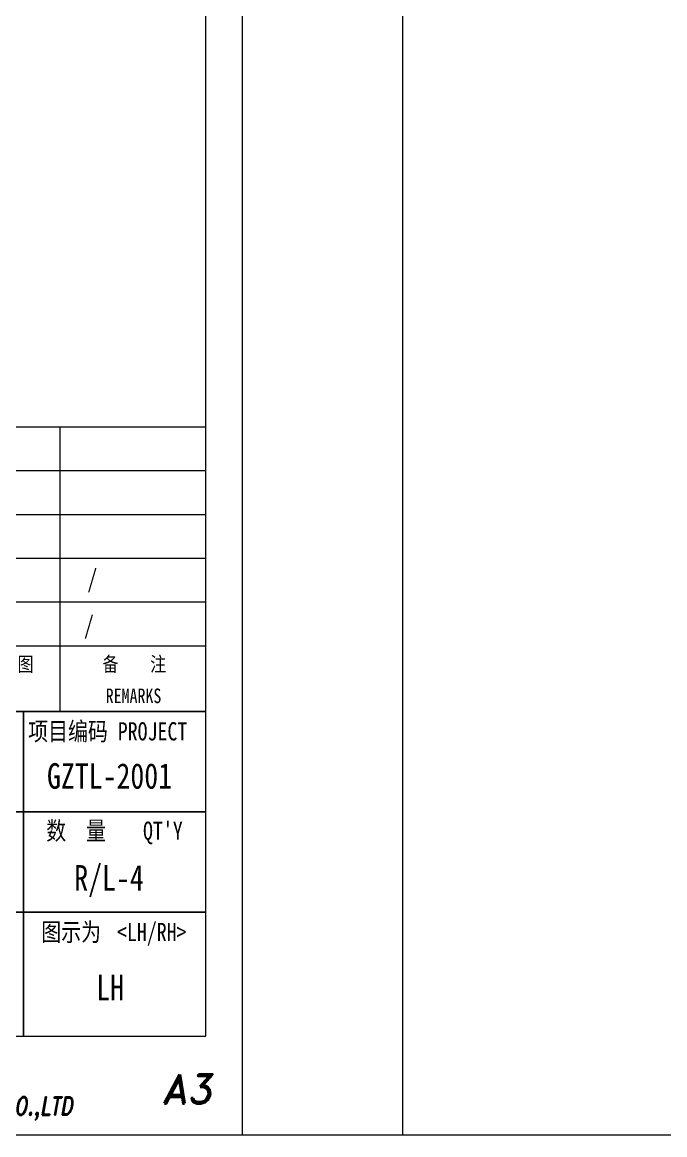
# Model space of a CAD drawing. Header units: millimetres. Extents: x 1333 to 359964, y -52803 to -5704.
# Drawn here: x 164565.3 to 164653.3, y -26401.6 to -26249.1 of the extents above; entities that cross this region are included whole.
import ezdxf
from ezdxf.enums import TextEntityAlignment as Align

# ---------------------------------------------------------------- set-up
doc = ezdxf.new("R2010")
doc.units = ezdxf.units.MM
doc.header["$LTSCALE"] = 0.5
doc.layers.add('图\\M+19E79\\M+195B6\\M+18E9A', color=7, linetype='Continuous')
doc.layers.add('数量', color=7, linetype='Continuous')
doc.layers.add('图框', color=7, linetype='Continuous', lineweight=18)
doc.layers.add('标注线', color=3, linetype='Continuous', lineweight=18)
doc.layers.add('打印-禁用', color=7, linetype='Continuous', lineweight=15, plot=False)
doc.styles.add('国标', font='simfang.ttf', dxfattribs={"width": 0.8})
doc.styles.add('标题\\M+18E9A', font='romand.shx', dxfattribs={"oblique": 10, "bigfont": 'bigfont.shx'})

# ---------------------------------------------------------------- blocks, each defined once
blk = doc.blocks.new('GZDEH零件A3图框V01版')
at = {"layer": '图\\M+19E79\\M+195B6\\M+18E9A', "color": 7}
blk.add_line((3272.49, -1788.461), (3092.49, -1788.461), dxfattribs=at)
at = {"layer": '图\\M+19E79\\M+195B6\\M+18E9A', "color": 9}
for p, q in [((3272.49, -1788.461), (3092.49, -1788.461)), ((3247.49, -1788.461), (3247.49, -1832.961)), ((3181.99, -1802.211), (3272.49, -1802.211)), ((3181.99, -1815.961), (3272.49, -1815.961))]:
    blk.add_line(p, q, dxfattribs=at)
at = {"layer": '图框', "linetype": 'Continuous'}
for p, q in [((3272.49, -1832.961), (3272.49, -1554.461)), ((3157.49, -1749.461), (3272.49, -1749.461)), ((2882.49, -1832.961), (3272.49, -1832.961))]:
    blk.add_line(p, q, dxfattribs=at)
at = {"layer": '图框', "color": 9}
for p, q in [((3252.49, -1749.461), (3252.49, -1788.461)), ((3157.49, -1755.461), (3272.49, -1755.461)), ((3157.49, -1761.461), (3272.49, -1761.461)), ((3157.49, -1767.461), (3272.49, -1767.461)), ((3157.49, -1773.461), (3272.49, -1773.461)), ((3157.49, -1779.461), (3272.49, -1779.461))]:
    blk.add_line(p, q, dxfattribs=at)
at = {"layer": '打印-禁用', "linetype": 'Continuous'}
for p, q in [((2857.49, -1549.461), (2857.49, -1846.461)), ((3277.49, -1846.461), (3277.49, -1549.461)), ((2857.49, -1846.461), (3277.49, -1846.461))]:
    blk.add_line(p, q, dxfattribs=at)
at = {"layer": '图\\M+19E79\\M+195B6\\M+18E9A', "color": 9, "style": '国标', "width": 0.8}
for s, p in [('项目编码 PROJECT', (3248.132, -1792.433)), ('数  量', (3250.611, -1806.05)), ("QT'Y ", (3263.865, -1806.05)), ('图示为', (3249.939, -1819.934)), ('<LH/RH>', (3260.307, -1819.934))]:
    blk.add_text(s, height=2.5, dxfattribs=at).set_placement(p)
at = {"layer": '图\\M+19E79\\M+195B6\\M+18E9A', "color": 7, "style": '标题\\M+18E9A', "oblique": 10}
blk.add_text('A3', height=4, dxfattribs=at).set_placement((3269.906, -1840.199), align=Align.MIDDLE)
at = {"layer": '图\\M+19E79\\M+195B6\\M+18E9A', "color": 7, "style": '标题\\M+18E9A', "oblique": 10, "width": 0.75}
blk.add_text('GUANGZHOU DEHENG AUTOMOTIVE EQUIPMENT TECHNOLOGY CO.,LTD ', height=2.5, dxfattribs=at).set_placement((3211.258, -1842.896), align=Align.MIDDLE)
at = {"layer": '图框', "color": 9, "style": '国标', "width": 0.8}
for s, p in [('制 图', (3246.146, -1781.95)), ('备    注', (3262.675, -1781.922)), ('REMARKS', (3262.567, -1786.325))]:
    blk.add_text(s, height=2, dxfattribs=at).set_placement(p, align=Align.MIDDLE)
blk = doc.blocks.new('DEH A3')
at = {"layer": '图框'}
blk.add_blockref('GZDEH零件A3图框V01版', (-2857.49, 1846.461), dxfattribs=at)

msp = doc.modelspace()

# ---------------------------------------------------------------- linework, layer by layer
at = {"layer": '标注线'}
msp.add_line((160574.502, -26401.55), (179981.94, -26401.55), dxfattribs=at)

# ---------------------------------------------------------------- block references
at = {"layer": '图框', "xscale": 2, "yscale": 2, "zscale": 2}
msp.add_blockref('DEH A3', (164617.344, -26401.55), dxfattribs=at)
at = {"layer": '图框'}
msp.add_blockref('DEH A3', (164175.43, -26401.55), dxfattribs=at)

# ---------------------------------------------------------------- texts
at = {"layer": '图\\M+19E79\\M+195B6\\M+18E9A', "color": 3, "style": '国标', "width": 0.8}
for s, height, p in [('/', 2.5, (164574.175, -26326.609)), ('/', 2.5, (164573.711, -26332.969)), ('GZTL-2001', 3.5, (164568.647, -26354.14))]:
    msp.add_text(s, height=height, dxfattribs=at).set_placement(p)
msp.add_text('LH', height=3.5, dxfattribs=at).set_placement((164577.302, -26383.134), align=Align.CENTER)
at = {"layer": '数量', "color": 3, "style": '国标', "width": 0.8}
msp.add_text('R/L-4', height=3.5, dxfattribs=at).set_placement((164577.148, -26368.102), align=Align.CENTER)

doc.saveas('drawing.dxf')
